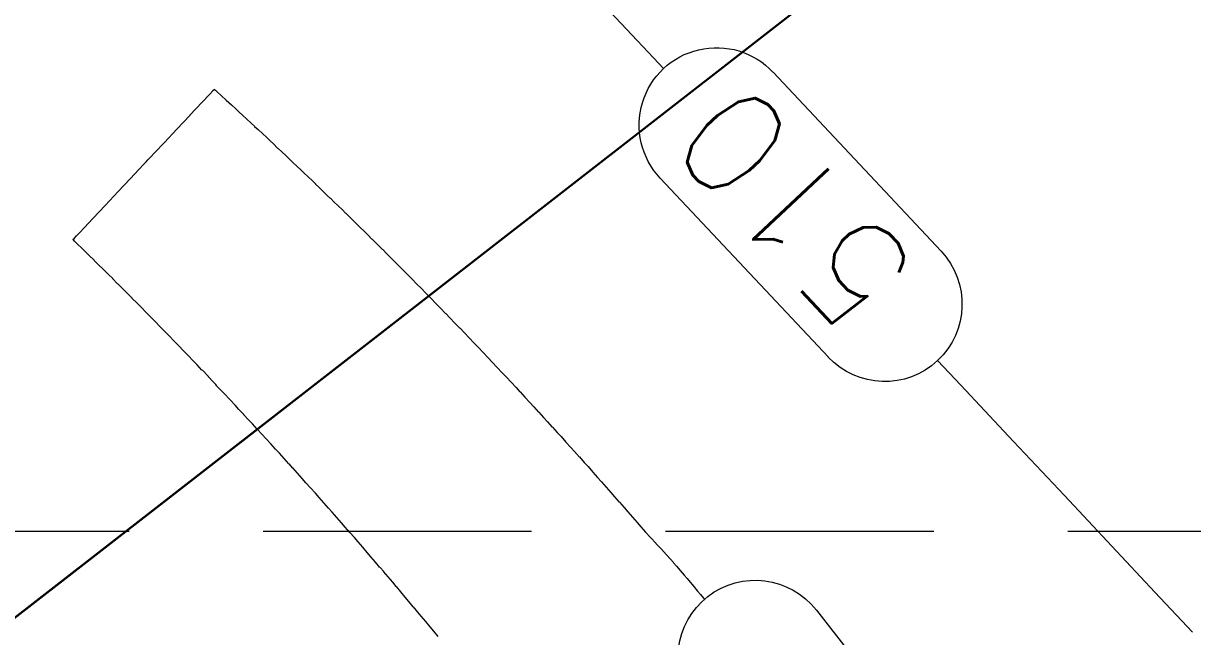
# Model space of a CAD drawing. Header units: feet. Extents: x -406 to 2003, y 7035 to 10885.
# Drawn here: x 679.2 to 735.9, y 10156.3 to 10186 of the extents above; entities that cross this region are included whole.
import ezdxf

# ---------------------------------------------------------------- set-up
doc = ezdxf.new("R2010")
doc.units = ezdxf.units.FT
doc.header["$LTSCALE"] = 40
doc.header["$MEASUREMENT"] = 0
doc.linetypes.add('HIDDEN', pattern=[0.375, 0.25, -0.125])
doc.layers.add('1 PROPOSED CONTOURS', color=35, linetype='Continuous', lineweight=0)
for name, color, linetype in [('GRID', 254, 'HIDDEN'), ('lots', 4, 'Continuous'), ('polys', 7, 'Continuous')]:
    doc.layers.add(name, color=color, linetype=linetype)
doc.styles.get("Standard").update_dxf_attribs({"font": 'ARIAL.TTF'})

msp = doc.modelspace()

# ---------------------------------------------------------------- linework, layer by layer
at = {"layer": '1 PROPOSED CONTOURS', "color": 35, "extrusion": (0.728938, 0.68458, 0)}
for points, elevation in [([(6942.331, 510), (6940.121, 510)], 7489.372), ([(6908.735, 510), (6905.376, 510)], 7489.374)]:
    msp.add_lwpolyline(points, dxfattribs=dict(at, elevation=elevation))
at = {"layer": '1 PROPOSED CONTOURS', "color": 35}
for points, elevation in [([(708.219, 10185.99), (710.047, 10184.044)], 510), ([(710.047, 10184.044), (710.277, 10183.799)], 510), ([(688.269, 10182.551), (688.44, 10182.732)], 505), ([(688.514, 10182.791), (688.549, 10182.758)], 505), ([(688.549, 10182.758), (688.576, 10182.731)], 505), ([(689.075, 10182.275), (689.333, 10182.039)], 505), ([(689.544, 10181.844), (689.709, 10181.692)], 505), ([(689.709, 10181.692), (689.874, 10181.54)], 505), ([(689.874, 10181.54), (690.084, 10181.345)], 505), ([(690.084, 10181.345), (690.295, 10181.15)], 505), ([(686.082, 10180.226), (686.683, 10180.866)], 505), ([(690.295, 10181.15), (690.459, 10180.997)], 505), ([(690.623, 10180.845), (690.832, 10180.649)], 505), ([(690.832, 10180.649), (691.042, 10180.454)], 505), ([(691.575, 10179.952), (691.784, 10179.756)], 505), ([(691.784, 10179.756), (691.946, 10179.603)], 505), ([(684.868, 10178.931), (685.078, 10179.154)], 505), ([(685.078, 10179.154), (685.196, 10179.28)], 505), ([(685.196, 10179.28), (685.288, 10179.38)], 505), ([(692.107, 10179.45), (692.315, 10179.254)], 505), ([(692.315, 10179.254), (692.522, 10179.057)], 505), ([(692.683, 10178.904), (692.843, 10178.751)], 505), ([(693.049, 10178.554), (693.255, 10178.357)], 505), ([(683.215, 10177.175), (683.844, 10177.842)], 505), ([(693.575, 10178.05), (693.78, 10177.852)], 505), ([(694.144, 10177.501), (694.303, 10177.347)], 505), ([(694.303, 10177.347), (694.506, 10177.149)], 505), ([(682.19, 10176.086), (682.633, 10176.556)], 505), ([(695.026, 10176.643), (695.228, 10176.445)], 505), ([(681.705, 10175.572), (681.831, 10175.704)], 505), ([(681.831, 10175.704), (681.98, 10175.863)], 505), ([(681.98, 10175.863), (682.19, 10176.086)], 505), ([(695.588, 10176.092), (695.745, 10175.937)], 505), ([(695.745, 10175.937), (695.946, 10175.739)], 505), ([(682.106, 10175.07), (681.838, 10175.332)], 505), ([(682.425, 10174.757), (682.106, 10175.07)], 505), ([(696.303, 10175.385), (696.459, 10175.23)], 505), ([(696.459, 10175.23), (696.659, 10175.031)], 505), ([(682.875, 10174.314), (682.676, 10174.51)], 505), ([(696.859, 10174.832), (697.014, 10174.677)], 505), ([(683.124, 10174.067), (682.875, 10174.314)], 505), ([(683.374, 10173.82), (683.124, 10174.067)], 505), ([(697.368, 10174.322), (697.567, 10174.123)], 505), ([(697.721, 10173.967), (697.876, 10173.811)], 505), ([(697.876, 10173.811), (698.073, 10173.612)], 505), ([(698.073, 10173.612), (698.324, 10173.357)], 505), ([(698.524, 10173.155), (698.774, 10172.9)], 505), ([(684.758, 10172.434), (684.511, 10172.682)], 505), ([(685.638, 10171.541), (685.444, 10171.739)], 505), ([(699.718, 10171.931), (699.915, 10171.728)], 505), ([(699.915, 10171.728), (700.162, 10171.472)], 505), ([(685.882, 10171.292), (685.638, 10171.541)], 505), ([(700.162, 10171.472), (700.409, 10171.216)], 505), ([(686.803, 10170.346), (686.56, 10170.595)], 505), ([(700.85, 10170.756), (701.095, 10170.5)], 505), ([(687.235, 10169.897), (686.994, 10170.147)], 505), ([(701.289, 10170.296), (701.533, 10170.039)], 505), ([(687.906, 10169.197), (687.666, 10169.448)], 505), ([(701.777, 10169.782), (701.97, 10169.578)], 505), ([(701.97, 10169.578), (702.213, 10169.32)], 505), ([(702.455, 10169.063), (702.647, 10168.858)], 505), ([(688.572, 10168.496), (688.464, 10168.61)], 505), ([(688.966, 10168.067), (688.711, 10168.337)], 505), ([(702.888, 10168.601), (703.128, 10168.343)], 505), ([(703.128, 10168.343), (703.319, 10168.138)], 505), ([(689.268, 10167.745), (688.966, 10168.067)], 505), ([(703.558, 10167.879), (703.798, 10167.621)], 505), ([(703.798, 10167.621), (703.987, 10167.416)], 505), ([(704.463, 10166.898), (704.651, 10166.692)], 505), ([(690.821, 10166.074), (690.587, 10166.328)], 505), ([(691.24, 10165.618), (691.006, 10165.872)], 505), ([(691.472, 10165.363), (691.24, 10165.618)], 505), ([(691.657, 10165.161), (691.472, 10165.363)], 505), ([(705.545, 10165.708), (705.78, 10165.448)], 505), ([(705.78, 10165.448), (705.966, 10165.242)], 505), ([(727.246, 10165.73), (729.704, 10163.114)], 510), ([(706.199, 10164.982), (706.432, 10164.722)], 505), ([(706.617, 10164.515), (706.848, 10164.254)], 505), ([(693.173, 10163.48), (692.945, 10163.735)], 505), ([(693.402, 10163.224), (693.173, 10163.48)], 505), ([(693.583, 10163.021), (693.402, 10163.224)], 505), ([(707.724, 10163.265), (707.906, 10163.057)], 505), ([(693.81, 10162.765), (693.583, 10163.021)], 505), ([(694.216, 10162.305), (694.037, 10162.509)], 505), ([(694.442, 10162.049), (694.216, 10162.305)], 505), ([(708.771, 10162.065), (708.997, 10161.802)], 505), ([(708.997, 10161.802), (709.175, 10161.592)], 505), ([(709.175, 10161.592), (709.404, 10161.333)], 505), ([(709.404, 10161.333), (709.642, 10161.075)], 505), ([(695.917, 10160.356), (695.694, 10160.613)], 505), ([(709.909, 10160.795), (710.179, 10160.511)], 505), ([(710.179, 10160.511), (710.426, 10160.245)], 505), ([(732.003, 10160.665), (734.093, 10158.44)], 510), ([(696.314, 10159.893), (696.093, 10160.151)], 505), ([(710.426, 10160.245), (710.615, 10160.031)], 505), ([(710.76, 10159.862), (710.903, 10159.692)], 505), ([(697.149, 10158.915), (696.93, 10159.173)], 505), ([(711.746, 10158.704), (711.93, 10158.487)], 505), ([(697.932, 10157.987), (697.76, 10158.193)], 505), ([(711.93, 10158.487), (712.073, 10158.318)], 505), ([(698.149, 10157.729), (697.932, 10157.987)], 505), ([(698.753, 10157.005), (698.537, 10157.264)], 505), ([(698.968, 10156.746), (698.753, 10157.005)], 505)]:
    msp.add_lwpolyline(points, dxfattribs=dict(at, elevation=elevation))
at = {"layer": '1 PROPOSED CONTOURS', "color": 35, "linetype": 'Continuous', "extrusion": (0.728937, 0.684581, 0)}
for points, elevation in [([(6933.351, 510), (6921.446, 510)], 7493.135), ([(6921.446, 510), (6933.351, 510)], 7485.635)]:
    msp.add_lwpolyline(points, dxfattribs=dict(at, elevation=elevation))
at = {"layer": '1 PROPOSED CONTOURS', "color": 35, "extrusion": (0.727471, -0.686139, 0), "elevation": -6485.95}
msp.add_lwpolyline([(7879.232, 505), (7879.754, 505)], dxfattribs=at)
at = {"layer": '1 PROPOSED CONTOURS', "color": 35, "extrusion": (0.720727, -0.693219, 0), "elevation": -6562.689}
msp.add_lwpolyline([(7816.206, 505), (7816.287, 505)], dxfattribs=at)
at = {"layer": '1 PROPOSED CONTOURS', "color": 35, "extrusion": (0.69445, -0.719541, 0), "elevation": -6848.806}
msp.add_lwpolyline([(7566.841, 505), (7566.852, 505)], dxfattribs=at)
at = {"layer": '1 PROPOSED CONTOURS', "color": 35, "extrusion": (0.501184, 0.865341, 0), "elevation": 9156.657}
msp.add_lwpolyline([(4507.663, 505), (4507.652, 505)], dxfattribs=at)
at = {"layer": '1 PROPOSED CONTOURS', "color": 35, "extrusion": (0.674217, 0.738534, 0), "elevation": 7984.538}
msp.add_lwpolyline([(6356.831, 505), (6356.729, 505)], dxfattribs=at)
at = {"layer": '1 PROPOSED CONTOURS', "color": 35, "extrusion": (0.674584, 0.738198, 0), "elevation": 7981.377}
msp.add_lwpolyline([(6360.697, 505), (6360.452, 505)], dxfattribs=at)
at = {"layer": '1 PROPOSED CONTOURS', "color": 35, "extrusion": (0.675136, 0.737694, 0), "elevation": 7976.619}
msp.add_lwpolyline([(6366.418, 505), (6366.09, 505)], dxfattribs=at)
at = {"layer": '1 PROPOSED CONTOURS', "color": 35, "extrusion": (0.728286, -0.685273, 0), "elevation": -6476.575}
msp.add_lwpolyline([(7886.086, 505), (7886.939, 505)], dxfattribs=at)
at = {"layer": '1 PROPOSED CONTOURS', "color": 35, "extrusion": (0.676848, 0.736123, 0), "elevation": 7961.806}
msp.add_lwpolyline([(6384.257, 505), (6383.969, 505)], dxfattribs=at)
at = {"layer": '1 PROPOSED CONTOURS', "color": 35, "extrusion": (0.728705, -0.684827, 0), "elevation": -6471.745}
msp.add_lwpolyline([(7889.111, 505), (7890.05, 505)], dxfattribs=at)
at = {"layer": '1 PROPOSED CONTOURS', "color": 35, "extrusion": (0.681623, 0.731703, 0), "elevation": 7920.101}
msp.add_lwpolyline([(6434.395, 505), (6434.171, 505)], dxfattribs=at)
at = {"layer": '1 PROPOSED CONTOURS', "color": 35, "extrusion": (0.729104, -0.684403, 0), "elevation": -6467.149}
msp.add_lwpolyline([(7891.33, 505), (7892.001, 505)], dxfattribs=at)
at = {"layer": '1 PROPOSED CONTOURS', "color": 35, "extrusion": (0.683431, 0.730015, 0), "elevation": 7904.165}
msp.add_lwpolyline([(6453.166, 505), (6452.943, 505)], dxfattribs=at)
at = {"layer": '1 PROPOSED CONTOURS', "color": 35, "extrusion": (0.684536, 0.728979, 0), "elevation": 7894.38}
msp.add_lwpolyline([(6464.91, 505), (6464.687, 505)], dxfattribs=at)
at = {"layer": '1 PROPOSED CONTOURS', "color": 35, "extrusion": (0.685275, 0.728285, 0), "elevation": 7887.821}
msp.add_lwpolyline([(6472.688, 505), (6472.402, 505)], dxfattribs=at)
at = {"layer": '1 PROPOSED CONTOURS', "color": 35, "extrusion": (0.729265, -0.684231, 0), "elevation": -6465.291}
msp.add_lwpolyline([(7892.535, 505), (7892.852, 505)], dxfattribs=at)
at = {"layer": '1 PROPOSED CONTOURS', "color": 35, "extrusion": (0.687441, 0.72624, 0), "elevation": 7868.51}
msp.add_lwpolyline([(6495.357, 505), (6495.135, 505)], dxfattribs=at)
at = {"layer": '1 PROPOSED CONTOURS', "color": 35, "extrusion": (0.730602, -0.682803, 0), "elevation": -6449.843}
msp.add_lwpolyline([(7904.993, 505), (7905.165, 505)], dxfattribs=at)
at = {"layer": '1 PROPOSED CONTOURS', "color": 35, "extrusion": (0.689239, 0.724534, 0), "elevation": 7852.389}
msp.add_lwpolyline([(6514.044, 505), (6513.822, 505)], dxfattribs=at)
at = {"layer": '1 PROPOSED CONTOURS', "color": 35, "extrusion": (0.728189, -0.685377, 0), "elevation": -6477.687}
for points in [[(7880.082, 505), (7880.931, 505)], [(7878.315, 505), (7879.165, 505)]]:
    msp.add_lwpolyline(points, dxfattribs=at)
at = {"layer": '1 PROPOSED CONTOURS', "color": 35, "extrusion": (0.728243, -0.685319, 0), "elevation": -6477.065}
msp.add_lwpolyline([(7881.443, 505), (7882.089, 505)], dxfattribs=at)
at = {"layer": '1 PROPOSED CONTOURS', "color": 35, "extrusion": (0.691073, 0.722785, 0), "elevation": 7835.857}
msp.add_lwpolyline([(6533.478, 505), (6533.193, 505)], dxfattribs=at)
at = {"layer": '1 PROPOSED CONTOURS', "color": 35, "extrusion": (0.692131, 0.721772, 0), "elevation": 7826.279}
msp.add_lwpolyline([(6544.38, 505), (6544.158, 505)], dxfattribs=at)
at = {"layer": '1 PROPOSED CONTOURS', "color": 35, "extrusion": (0.693227, 0.72072, 0), "elevation": 7816.325}
msp.add_lwpolyline([(6556.044, 505), (6555.822, 505)], dxfattribs=at)
at = {"layer": '1 PROPOSED CONTOURS', "color": 35, "extrusion": (0.694282, 0.719703, 0), "elevation": 7806.706}
msp.add_lwpolyline([(6566.989, 505), (6566.705, 505)], dxfattribs=at)
at = {"layer": '1 PROPOSED CONTOURS', "color": 35, "extrusion": (0.695014, 0.718996, 0), "elevation": 7800.02}
msp.add_lwpolyline([(6574.645, 505), (6574.423, 505)], dxfattribs=at)
at = {"layer": '1 PROPOSED CONTOURS', "color": 35, "extrusion": (0.69716, 0.716915, 0), "elevation": 7780.337}
msp.add_lwpolyline([(6597.201, 505), (6596.917, 505)], dxfattribs=at)
at = {"layer": '1 PROPOSED CONTOURS', "color": 35, "extrusion": (0.69789, 0.716205, 0), "elevation": 7773.613}
msp.add_lwpolyline([(6604.839, 505), (6604.618, 505)], dxfattribs=at)
at = {"layer": '1 PROPOSED CONTOURS', "color": 35, "extrusion": (0.69898, 0.715141, 0), "elevation": 7763.546}
msp.add_lwpolyline([(6616.448, 505), (6616.228, 505)], dxfattribs=at)
at = {"layer": '1 PROPOSED CONTOURS', "color": 35, "extrusion": (0.70003, 0.714114, 0), "elevation": 7753.819}
msp.add_lwpolyline([(6627.342, 505), (6627.058, 505)], dxfattribs=at)
at = {"layer": '1 PROPOSED CONTOURS', "color": 35, "extrusion": (0.700757, 0.7134, 0), "elevation": 7747.058}
msp.add_lwpolyline([(6634.961, 505), (6634.74, 505)], dxfattribs=at)
at = {"layer": '1 PROPOSED CONTOURS', "color": 35, "extrusion": (0.754025, -0.656846, 0), "elevation": -6169.761}
msp.add_lwpolyline([(8120.329, 505), (8120.409, 505)], dxfattribs=at)
at = {"layer": '1 PROPOSED CONTOURS', "color": 35, "extrusion": (0.702891, 0.711298, 0), "elevation": 7727.153}
msp.add_lwpolyline([(6657.41, 505), (6657.127, 505)], dxfattribs=at)
at = {"layer": '1 PROPOSED CONTOURS', "color": 35, "extrusion": (0.696604, 0.717456, 0), "elevation": 7775.325}
msp.add_lwpolyline([(6599.149, 505), (6599.244, 505)], dxfattribs=at)
at = {"layer": '1 PROPOSED CONTOURS', "color": 35, "extrusion": (0.698561, 0.71555, 0), "elevation": 7757.266}
msp.add_lwpolyline([(6620.204, 505), (6620.368, 505)], dxfattribs=at)
at = {"layer": '1 PROPOSED CONTOURS', "color": 35, "extrusion": (0.703617, 0.71058, 0), "elevation": 7720.354}
msp.add_lwpolyline([(6665.01, 505), (6664.79, 505)], dxfattribs=at)
at = {"layer": '1 PROPOSED CONTOURS', "color": 35, "extrusion": (0.705744, 0.708467, 0), "elevation": 7700.339}
msp.add_lwpolyline([(6687.404, 505), (6687.122, 505)], dxfattribs=at)
at = {"layer": '1 PROPOSED CONTOURS', "color": 35, "extrusion": (0.701118, 0.713046, 0), "elevation": 7733.526}
msp.add_lwpolyline([(6646.75, 505), (6647.102, 505)], dxfattribs=at)
at = {"layer": '1 PROPOSED CONTOURS', "color": 35, "extrusion": (0.707548, 0.706666, 0), "elevation": 7683.266}
msp.add_lwpolyline([(6706.512, 505), (6706.292, 505)], dxfattribs=at)
at = {"layer": '1 PROPOSED CONTOURS', "color": 35, "extrusion": (0.70827, 0.705942, 0), "elevation": 7676.406}
msp.add_lwpolyline([(6714.144, 505), (6713.862, 505)], dxfattribs=at)
at = {"layer": '1 PROPOSED CONTOURS', "color": 35, "extrusion": (0.709309, 0.704897, 0), "elevation": 7666.502}
msp.add_lwpolyline([(6724.888, 505), (6724.669, 505)], dxfattribs=at)
at = {"layer": '1 PROPOSED CONTOURS', "color": 35, "extrusion": (0.70512, 0.709088, 0), "elevation": 7695.998}
msp.add_lwpolyline([(6688.908, 505), (6689.186, 505)], dxfattribs=at)
at = {"layer": '1 PROPOSED CONTOURS', "color": 35, "extrusion": (0.706286, 0.707926, 0), "elevation": 7684.971}
msp.add_lwpolyline([(6701.223, 505), (6701.574, 505)], dxfattribs=at)
at = {"layer": '1 PROPOSED CONTOURS', "color": 35, "extrusion": (0.706776, 0.707437, 0), "elevation": 7680.331}
msp.add_lwpolyline([(6706.191, 505), (6706.541, 505)], dxfattribs=at)
at = {"layer": '1 PROPOSED CONTOURS', "color": 35, "extrusion": (0.71268, 0.701489, 0), "elevation": 7634.182}
msp.add_lwpolyline([(6760.482, 505), (6760.198, 505)], dxfattribs=at)
at = {"layer": '1 PROPOSED CONTOURS', "color": 35, "extrusion": (0.707941, 0.706271, 0), "elevation": 7669.269}
msp.add_lwpolyline([(6718.559, 505), (6718.838, 505)], dxfattribs=at)
at = {"layer": '1 PROPOSED CONTOURS', "color": 35, "extrusion": (0.709105, 0.705103, 0), "elevation": 7658.183}
msp.add_lwpolyline([(6730.844, 505), (6731.194, 505)], dxfattribs=at)
at = {"layer": '1 PROPOSED CONTOURS', "color": 35, "extrusion": (0.714338, 0.699801, 0), "elevation": 7618.165}
msp.add_lwpolyline([(6777.886, 505), (6777.529, 505)], dxfattribs=at)
at = {"layer": '1 PROPOSED CONTOURS', "color": 35, "extrusion": (0.710754, 0.70344, 0), "elevation": 7642.396}
msp.add_lwpolyline([(6748.136, 505), (6748.414, 505)], dxfattribs=at)
at = {"layer": '1 PROPOSED CONTOURS', "color": 35, "extrusion": (0.711914, 0.702267, 0), "elevation": 7631.25}
msp.add_lwpolyline([(6760.389, 505), (6760.738, 505)], dxfattribs=at)
at = {"layer": '1 PROPOSED CONTOURS', "color": 35, "extrusion": (0.715503, 0.698609, 0), "elevation": 7606.858}
msp.add_lwpolyline([(6790.218, 505), (6789.934, 505)], dxfattribs=at)
at = {"layer": '1 PROPOSED CONTOURS', "color": 35, "extrusion": (0.716667, 0.697415, 0), "elevation": 7595.523}
msp.add_lwpolyline([(6802.611, 505), (6802.254, 505)], dxfattribs=at)
at = {"layer": '1 PROPOSED CONTOURS', "color": 35, "extrusion": (0.717156, 0.696913, 0), "elevation": 7590.754}
msp.add_lwpolyline([(6807.577, 505), (6807.22, 505)], dxfattribs=at)
at = {"layer": '1 PROPOSED CONTOURS', "color": 35, "extrusion": (0.712401, 0.701773, 0), "elevation": 7626.56}
msp.add_lwpolyline([(6765.331, 505), (6765.68, 505)], dxfattribs=at)
at = {"layer": '1 PROPOSED CONTOURS', "color": 35, "extrusion": (0.7152, 0.69892, 0), "elevation": 7599.458}
msp.add_lwpolyline([(6794.787, 505), (6795.135, 505)], dxfattribs=at)
at = {"layer": '1 PROPOSED CONTOURS', "color": 35, "extrusion": (0.716354, 0.697737, 0), "elevation": 7588.218}
msp.add_lwpolyline([(6807.06, 505), (6807.337, 505)], dxfattribs=at)
at = {"layer": '1 PROPOSED CONTOURS', "color": 35, "extrusion": (0.721124, 0.692806, 0), "elevation": 7551.764}
msp.add_lwpolyline([(6849.458, 505), (6849.175, 505)], dxfattribs=at)
at = {"layer": '1 PROPOSED CONTOURS', "color": 35, "extrusion": (0.717507, 0.696551, 0), "elevation": 7576.953}
msp.add_lwpolyline([(6819.249, 505), (6819.597, 505)], dxfattribs=at)
at = {"layer": '1 PROPOSED CONTOURS', "color": 35, "extrusion": (0.722281, 0.6916, 0), "elevation": 7540.308}
msp.add_lwpolyline([(6861.786, 505), (6861.431, 505)], dxfattribs=at)
at = {"layer": '1 PROPOSED CONTOURS', "color": 35, "extrusion": (0.723921, 0.689883, 0), "elevation": 7523.995}
msp.add_lwpolyline([(6878.96, 505), (6878.679, 505)], dxfattribs=at)
at = {"layer": '1 PROPOSED CONTOURS', "color": 35, "extrusion": (0.719141, 0.694864, 0), "elevation": 7560.913}
msp.add_lwpolyline([(6836.406, 505), (6836.682, 505)], dxfattribs=at)
at = {"layer": '1 PROPOSED CONTOURS', "color": 35, "extrusion": (0.720773, 0.693172, 0), "elevation": 7544.823}
msp.add_lwpolyline([(6853.465, 505), (6853.812, 505)], dxfattribs=at)
at = {"layer": '1 PROPOSED CONTOURS', "color": 35, "extrusion": (0.725558, 0.688161, 0), "elevation": 7507.631}
msp.add_lwpolyline([(6896.181, 505), (6895.827, 505)], dxfattribs=at)
at = {"layer": '1 PROPOSED CONTOURS', "color": 35, "extrusion": (0.721919, 0.691977, 0), "elevation": 7533.465}
msp.add_lwpolyline([(6865.673, 505), (6865.948, 505)], dxfattribs=at)
at = {"layer": '1 PROPOSED CONTOURS', "color": 35, "extrusion": (0.728937, 0.684581, 0)}
for points, elevation in [([(6917.698, 510), (6916.057, 510)], 7489.383), ([(6916.059, 510), (6912.317, 510)], 7489.381)]:
    msp.add_lwpolyline(points, dxfattribs=dict(at, elevation=elevation))
at = {"layer": '1 PROPOSED CONTOURS', "color": 35, "extrusion": (0.72398, 0.689821, 0), "elevation": 7512.958}
msp.add_lwpolyline([(6887.32, 505), (6887.761, 505)], dxfattribs=at)
at = {"layer": '1 PROPOSED CONTOURS', "color": 35, "extrusion": (0.724914, 0.688839, 0), "elevation": 7503.615}
msp.add_lwpolyline([(6897.129, 505), (6897.498, 505)], dxfattribs=at)
at = {"layer": '1 PROPOSED CONTOURS', "color": 35, "extrusion": (0.72834, 0.685216, 0), "elevation": 7479.628}
msp.add_lwpolyline([(6925.558, 505), (6925.204, 505)], dxfattribs=at)
at = {"layer": '1 PROPOSED CONTOURS', "color": 35, "extrusion": (0.730633, 0.682771, 0), "elevation": 7456.375}
msp.add_lwpolyline([(6949.955, 505), (6949.602, 505)], dxfattribs=at)
at = {"layer": '1 PROPOSED CONTOURS', "color": 35, "extrusion": (0.825746, 0.564042, 0), "elevation": 6304.044}
msp.add_lwpolyline([(8008.159, 505), (8008.213, 505)], dxfattribs=at)
at = {"layer": '1 PROPOSED CONTOURS', "color": 35, "extrusion": (0.727798, 0.685792, 0), "elevation": 7474.603}
msp.add_lwpolyline([(6928.182, 505), (6928.34, 505)], dxfattribs=at)
at = {"layer": '1 PROPOSED CONTOURS', "color": 35, "extrusion": (0.729642, 0.683829, 0), "elevation": 7455.922}
msp.add_lwpolyline([(6947.125, 505), (6947.471, 505)], dxfattribs=at)
at = {"layer": '1 PROPOSED CONTOURS', "color": 35, "extrusion": (0.733399, 0.679799, 0), "elevation": 7428.102}
msp.add_lwpolyline([(6979.182, 505), (6978.83, 505)], dxfattribs=at)
at = {"layer": '1 PROPOSED CONTOURS', "color": 35, "extrusion": (0.73077, 0.682623, 0), "elevation": 7444.438}
msp.add_lwpolyline([(6959.154, 505), (6959.429, 505)], dxfattribs=at)
at = {"layer": '1 PROPOSED CONTOURS', "color": 35, "extrusion": (0.731897, 0.681415, 0), "elevation": 7432.929}
msp.add_lwpolyline([(6971.099, 505), (6971.445, 505)], dxfattribs=at)
at = {"layer": '1 PROPOSED CONTOURS', "color": 35, "extrusion": (0.736155, 0.676813, 0), "elevation": 7399.681}
msp.add_lwpolyline([(7008.328, 505), (7007.976, 505)], dxfattribs=at)
at = {"layer": '1 PROPOSED CONTOURS', "color": 35, "extrusion": (0.736633, 0.676293, 0), "elevation": 7394.732}
msp.add_lwpolyline([(7013.198, 505), (7012.847, 505)], dxfattribs=at)
at = {"layer": '1 PROPOSED CONTOURS', "color": 35, "extrusion": (0.73237, 0.680907, 0), "elevation": 7428.086}
msp.add_lwpolyline([(6975.912, 505), (6976.259, 505)], dxfattribs=at)
at = {"layer": '1 PROPOSED CONTOURS', "color": 35, "extrusion": (0.733495, 0.679695, 0), "elevation": 7416.543}
msp.add_lwpolyline([(6987.908, 505), (6988.183, 505)], dxfattribs=at)
at = {"layer": '1 PROPOSED CONTOURS', "color": 35, "extrusion": (0.734618, 0.678481, 0), "elevation": 7404.976}
msp.add_lwpolyline([(6999.819, 505), (7000.165, 505)], dxfattribs=at)
at = {"layer": '1 PROPOSED CONTOURS', "color": 35, "extrusion": (0.738902, 0.673813, 0), "elevation": 7371.113}
msp.add_lwpolyline([(7037.39, 505), (7037.039, 505)], dxfattribs=at)
at = {"layer": '1 PROPOSED CONTOURS', "color": 35, "extrusion": (0.73621, 0.676753, 0), "elevation": 7388.507}
msp.add_lwpolyline([(7016.581, 505), (7016.855, 505)], dxfattribs=at)
at = {"layer": '1 PROPOSED CONTOURS', "color": 35, "extrusion": (0.739378, 0.67329, 0), "elevation": 7366.138}
msp.add_lwpolyline([(7042.246, 505), (7041.896, 505)], dxfattribs=at)
at = {"layer": '1 PROPOSED CONTOURS', "color": 35, "extrusion": (0.74051, 0.672045, 0), "elevation": 7354.281}
msp.add_lwpolyline([(7054.278, 505), (7054, 505)], dxfattribs=at)
at = {"layer": '1 PROPOSED CONTOURS', "color": 35, "extrusion": (0.74164, 0.670798, 0), "elevation": 7342.398}
msp.add_lwpolyline([(7066.368, 505), (7066.018, 505)], dxfattribs=at)
at = {"layer": '1 PROPOSED CONTOURS', "color": 35, "extrusion": (0.740032, 0.672571, 0), "elevation": 7348.646}
msp.add_lwpolyline([(7057.013, 505), (7057.357, 505)], dxfattribs=at)
at = {"layer": '1 PROPOSED CONTOURS', "color": 35, "extrusion": (0.7405, 0.672056, 0), "elevation": 7343.729}
msp.add_lwpolyline([(7061.785, 505), (7062.129, 505)], dxfattribs=at)
at = {"layer": '1 PROPOSED CONTOURS', "color": 35, "extrusion": (0.744368, 0.667769, 0), "elevation": 7313.535}
msp.add_lwpolyline([(7095.262, 505), (7094.912, 505)], dxfattribs=at)
at = {"layer": '1 PROPOSED CONTOURS', "color": 35, "extrusion": (0.741614, 0.670827, 0), "elevation": 7332.011}
msp.add_lwpolyline([(7073.677, 505), (7073.951, 505)], dxfattribs=at)
at = {"layer": '1 PROPOSED CONTOURS', "color": 35, "extrusion": (0.742725, 0.669596, 0), "elevation": 7320.269}
msp.add_lwpolyline([(7085.485, 505), (7085.829, 505)], dxfattribs=at)
at = {"layer": '1 PROPOSED CONTOURS', "color": 35, "extrusion": (0.745965, 0.665985, 0), "elevation": 7296.53}
msp.add_lwpolyline([(7112.05, 505), (7111.773, 505)], dxfattribs=at)
at = {"layer": '1 PROPOSED CONTOURS', "color": 35, "extrusion": (0.747558, 0.664197, 0), "elevation": 7279.474}
msp.add_lwpolyline([(7128.882, 505), (7128.534, 505)], dxfattribs=at)
at = {"layer": '1 PROPOSED CONTOURS', "color": 35, "extrusion": (0.743192, 0.669078, 0), "elevation": 7315.328}
msp.add_lwpolyline([(7090.243, 505), (7090.586, 505)], dxfattribs=at)
at = {"layer": '1 PROPOSED CONTOURS', "color": 35, "extrusion": (0.744301, 0.667844, 0), "elevation": 7303.551}
msp.add_lwpolyline([(7102.1, 505), (7102.373, 505)], dxfattribs=at)
at = {"layer": '1 PROPOSED CONTOURS', "color": 35, "extrusion": (0.748678, 0.662934, 0), "elevation": 7267.434}
msp.add_lwpolyline([(7140.808, 505), (7140.531, 505)], dxfattribs=at)
at = {"layer": '1 PROPOSED CONTOURS', "color": 35, "extrusion": (0.749796, 0.661669, 0), "elevation": 7255.368}
msp.add_lwpolyline([(7152.791, 505), (7152.443, 505)], dxfattribs=at)
at = {"layer": '1 PROPOSED CONTOURS', "color": 35, "extrusion": (0.750265, 0.661137, 0), "elevation": 7250.291}
msp.add_lwpolyline([(7157.589, 505), (7157.241, 505)], dxfattribs=at)
at = {"layer": '1 PROPOSED CONTOURS', "color": 35, "extrusion": (0.748546, 0.663083, 0), "elevation": 7258.101}
msp.add_lwpolyline([(7146.904, 505), (7147.246, 505)], dxfattribs=at)
at = {"layer": '1 PROPOSED CONTOURS', "color": 35, "extrusion": (0.752495, 0.658598, 0), "elevation": 7226.064}
msp.add_lwpolyline([(7181.425, 505), (7181.077, 505)], dxfattribs=at)
at = {"layer": '1 PROPOSED CONTOURS', "color": 35, "extrusion": (0.752963, 0.658063, 0), "elevation": 7220.962}
msp.add_lwpolyline([(7186.208, 505), (7185.861, 505)], dxfattribs=at)
at = {"layer": '1 PROPOSED CONTOURS', "color": 35, "extrusion": (0.754074, 0.656789, 0), "elevation": 7208.801}
msp.add_lwpolyline([(7198.06, 505), (7197.785, 505)], dxfattribs=at)
at = {"layer": '1 PROPOSED CONTOURS', "color": 35, "extrusion": (0.751209, 0.660064, 0), "elevation": 7229.277}
msp.add_lwpolyline([(7175.105, 505), (7175.447, 505)], dxfattribs=at)
at = {"layer": '1 PROPOSED CONTOURS', "color": 35, "extrusion": (0.755184, 0.655512, 0), "elevation": 7196.613}
msp.add_lwpolyline([(7209.97, 505), (7209.624, 505)], dxfattribs=at)
at = {"layer": '1 PROPOSED CONTOURS', "color": 35, "extrusion": (0.752307, 0.658813, 0), "elevation": 7217.326}
msp.add_lwpolyline([(7186.856, 505), (7187.127, 505)], dxfattribs=at)
at = {"layer": '1 PROPOSED CONTOURS', "color": 35, "extrusion": (0.753402, 0.65756, 0), "elevation": 7205.35}
msp.add_lwpolyline([(7198.521, 505), (7198.862, 505)], dxfattribs=at)
at = {"layer": '1 PROPOSED CONTOURS', "color": 35, "extrusion": (0.753862, 0.657032, 0), "elevation": 7200.311}
msp.add_lwpolyline([(7203.22, 505), (7203.561, 505)], dxfattribs=at)
at = {"layer": '1 PROPOSED CONTOURS', "color": 35, "extrusion": (0.754956, 0.655776, 0), "elevation": 7188.302}
msp.add_lwpolyline([(7214.934, 505), (7215.205, 505)], dxfattribs=at)
at = {"layer": '1 PROPOSED CONTOURS', "color": 35, "extrusion": (0.756048, 0.654517, 0), "elevation": 7176.268}
msp.add_lwpolyline([(7226.563, 505), (7226.903, 505)], dxfattribs=at)
at = {"layer": '1 PROPOSED CONTOURS', "color": 35, "extrusion": (0.72412, 0.689674, 0), "elevation": 7521.698}
msp.add_lwpolyline([(6868.413, 505), (6868.026, 505)], dxfattribs=at)
at = {"layer": '1 PROPOSED CONTOURS', "color": 35, "extrusion": (0.757595, 0.652725, 0), "elevation": 7159.138}
msp.add_lwpolyline([(7242.924, 505), (7243.194, 505)], dxfattribs=at)
at = {"layer": '1 PROPOSED CONTOURS', "color": 35, "extrusion": (0.759139, 0.650928, 0), "elevation": 7141.959}
msp.add_lwpolyline([(7259.186, 505), (7259.525, 505)], dxfattribs=at)
at = {"layer": '1 PROPOSED CONTOURS', "color": 35, "extrusion": (0.758762, 0.651369, 0), "elevation": 7157.112}
msp.add_lwpolyline([(7246.168, 505), (7245.946, 505)], dxfattribs=at)
at = {"layer": '1 PROPOSED CONTOURS', "color": 35, "extrusion": (0.760225, 0.64966, 0), "elevation": 7129.834}
msp.add_lwpolyline([(7270.826, 505), (7271.095, 505)], dxfattribs=at)
at = {"layer": '1 PROPOSED CONTOURS', "color": 35, "extrusion": (0.761308, 0.64839, 0), "elevation": 7117.684}
msp.add_lwpolyline([(7282.381, 505), (7282.72, 505)], dxfattribs=at)
at = {"layer": '1 PROPOSED CONTOURS', "color": 35, "extrusion": (0.762007, 0.647569, 0), "elevation": 7120.815}
msp.add_lwpolyline([(7281.396, 505), (7281.111, 505)], dxfattribs=at)
at = {"layer": '1 PROPOSED CONTOURS', "color": 35, "extrusion": (0.759435, 0.650583, 0), "elevation": 7149.609}
msp.add_lwpolyline([(7252.839, 505), (7252.554, 505)], dxfattribs=at)
at = {"layer": '1 PROPOSED CONTOURS', "color": 35, "extrusion": (0.760081, 0.649829, 0), "elevation": 7142.401}
msp.add_lwpolyline([(7259.652, 505), (7259.43, 505)], dxfattribs=at)
at = {"layer": '1 PROPOSED CONTOURS', "color": 35, "extrusion": (0.762844, 0.646582, 0), "elevation": 7100.39}
msp.add_lwpolyline([(7298.637, 505), (7298.906, 505)], dxfattribs=at)
at = {"layer": '1 PROPOSED CONTOURS', "color": 35, "extrusion": (0.763924, 0.645306, 0), "elevation": 7088.182}
msp.add_lwpolyline([(7310.155, 505), (7310.494, 505)], dxfattribs=at)
at = {"layer": '1 PROPOSED CONTOURS', "color": 35, "extrusion": (0.761045, 0.648699, 0), "elevation": 7131.611}
msp.add_lwpolyline([(7270.03, 505), (7269.808, 505)], dxfattribs=at)
at = {"layer": '1 PROPOSED CONTOURS', "color": 35, "extrusion": (0.761689, 0.647942, 0), "elevation": 7124.383}
msp.add_lwpolyline([(7276.893, 505), (7276.608, 505)], dxfattribs=at)
at = {"layer": '1 PROPOSED CONTOURS', "color": 35, "extrusion": (0.764377, 0.64477, 0), "elevation": 7083.046}
msp.add_lwpolyline([(7314.794, 505), (7315.132, 505)], dxfattribs=at)
at = {"layer": '1 PROPOSED CONTOURS', "color": 35, "extrusion": (0.763578, 0.645716, 0), "elevation": 7103.11}
msp.add_lwpolyline([(7296.87, 505), (7296.648, 505)], dxfattribs=at)
at = {"layer": '1 PROPOSED CONTOURS', "color": 35, "extrusion": (0.76422, 0.644956, 0), "elevation": 7095.848}
msp.add_lwpolyline([(7303.711, 505), (7303.637, 505)], dxfattribs=at)
at = {"layer": '1 PROPOSED CONTOURS', "color": 35, "extrusion": (0.728939, 0.684579, 0), "elevation": 7489.36}
msp.add_lwpolyline([(6902.338, 510), (6899.668, 510)], dxfattribs=at)
at = {"layer": '1 PROPOSED CONTOURS', "color": 35, "extrusion": (0.766981, 0.64167, 0), "elevation": 7053.379}
msp.add_lwpolyline([(7342.462, 505), (7342.799, 505)], dxfattribs=at)
at = {"layer": '1 PROPOSED CONTOURS', "color": 35, "extrusion": (0.768053, 0.640386, 0), "elevation": 7041.081}
msp.add_lwpolyline([(7353.989, 505), (7354.256, 505)], dxfattribs=at)
at = {"layer": '1 PROPOSED CONTOURS', "color": 35, "linetype": 'Continuous', "elevation": 505}
msp.add_lwpolyline([(717.684, 10157.567), (725.584, 10147.424)], dxfattribs=at)
at = {"layer": '1 PROPOSED CONTOURS', "color": 35, "extrusion": (0.770643, 0.637267, 0), "elevation": 7011.217}
msp.add_lwpolyline([(7381.526, 505), (7381.794, 505)], dxfattribs=at)
at = {"layer": '1 PROPOSED CONTOURS', "color": 35, "extrusion": (0.77171, 0.635975, 0), "elevation": 6998.836}
msp.add_lwpolyline([(7392.93, 505), (7393.266, 505)], dxfattribs=at)
at = {"layer": '1 PROPOSED CONTOURS', "color": 35, "linetype": 'Continuous', "extrusion": (0, 0, -1)}
for centre, start, end in [((-712.844, 10181.065, -510), 316.7973, 136.7973), ((-720.994, 10172.387, -510), 136.7973, 316.7973), ((-714.725, 10155.263, -505), 322.0853, 142.0853)]:
    msp.add_arc(centre, 3.75, start, end, dxfattribs=at)
at = {"layer": 'GRID', "color": 252, "linetype": 'HIDDEN', "lineweight": 0, "ltscale": 1.3}
msp.add_line((-342.624, 10161.388), (1939.967, 10161.388), dxfattribs=at)
at = {"layer": 'lots', "color": 7, "linetype": 'Continuous'}
msp.add_line((379.447, 9924.568), (868.477, 10304.568), dxfattribs=at)
msp.add_line((379.447, 9924.568), (868.477, 10304.568), dxfattribs=at)
at = {"layer": 'polys', "color": 7, "linetype": 'Continuous'}
for points in [[(620.133, 10376.871), (362.517, 9939.454, -0.094771), (379.447, 9924.568), (868.477, 10304.568), (868.789, 10369.106), (869.341, 10377.548)], [(868.477, 10304.568), (379.447, 9924.568, -0.091017), (389.433, 9905.343), (867.257, 10051.852)]]:
    msp.add_lwpolyline(points, format="xyb", close=True, dxfattribs=at)

# ---------------------------------------------------------------- texts
at = {"layer": '1 PROPOSED CONTOURS', "color": 35, "linetype": 'Continuous', "insert": (719.172, 10170.676, 510), "char_height": 5, "width": 17.85714, "attachment_point": 1, "rotation": 133.2027}
msp.add_mtext('\\Fsimplex.shx;\\W1.0000000000;\\T1.0000000000;\\o\\l510', dxfattribs=at)

doc.saveas('drawing.dxf')
